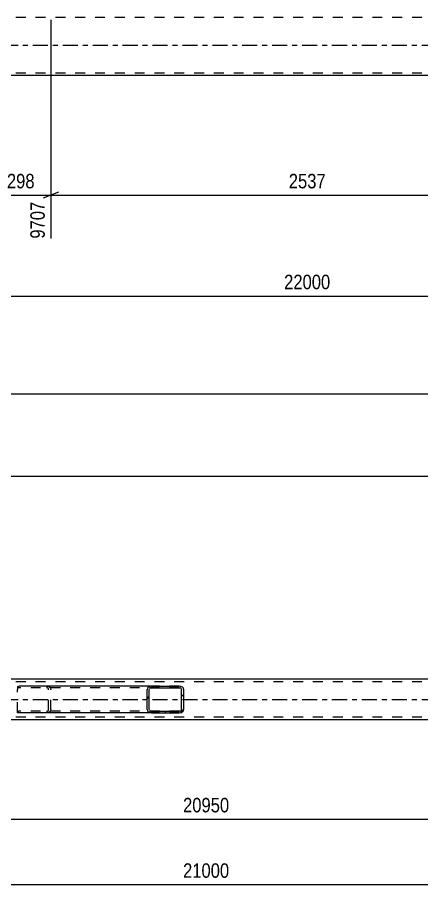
# Model space of a CAD drawing. Header units: millimetres. Extents: x -167 to 1022, y -666 to 175.
# Drawn here: x 341.6 to 421.6, y -293.9 to -122.1 of the extents above; entities that cross this region are included whole.
import ezdxf

# ---------------------------------------------------------------- set-up
doc = ezdxf.new("R2010")
doc.units = ezdxf.units.MM
doc.linetypes.add('DXK_LINE_DOT2', pattern=[3.9198, 1.9599, -1.9599])
doc.linetypes.add('DXK_LINE_DOT3', pattern=[5.9187, 2.979, -0.9799, 0.9799, -0.9799])
doc.styles.add('Arial Narrow', font='ARIALN.TTF', dxfattribs={"height": 0.2})

# ---------------------------------------------------------------- blocks, each defined once
blk = doc.blocks.new('Part-389677493-1498 - 1175')
at = {"color": 7, "linetype": 'DXK_LINE_DOT2'}
for p, q in [((798, -122.08), (-40, -122.08)), ((798, -133.12), (-40, -133.12))]:
    blk.add_line(p, q, dxfattribs=at)
at = {"color": 7, "linetype": 'DXK_LINE_DOT3'}
blk.add_line((-40, -127.6), (798, -127.6), dxfattribs=at)
at = {"color": 2, "linetype": 'Continuous'}
blk.add_line((793.2, -133.6), (235.15, -133.6), dxfattribs=at)
blk = doc.blocks.new('Part-389677493-41466 - 41460')
at = {"linetype": 'Continuous'}
h = blk.add_hatch(dxfattribs=at)
h.set_pattern_fill('', scale=0.7, style=0, pattern_type=0)
h.set_pattern_definition([(45, (374.019, -259.805), (-1.57154, 1.57154), [])])
h.paths.add_polyline_path([(373.68, -259.85), (374.02, -259.8), (374.3, -259.67), (374.49, -259.46), (374.56, -259.21), (374.56, -255.21), (374.49, -254.97), (374.3, -254.76), (374.02, -254.62), (373.68, -254.57), (368.19, -254.57), (367.86, -254.62), (367.57, -254.76), (367.38, -254.97), (367.31, -255.21), (367.31, -259.21), (367.38, -259.46), (367.57, -259.67), (367.86, -259.8), (368.19, -259.85)])
h.paths.add_polyline_path([(368.02, -259.51), (367.88, -259.44), (367.79, -259.34), (367.75, -259.21), (367.75, -255.21), (367.79, -255.09), (367.88, -254.99), (368.02, -254.92), (368.19, -254.89), (373.68, -254.89), (373.85, -254.92), (373.99, -254.99), (374.09, -255.09), (374.12, -255.21), (374.12, -259.21), (374.09, -259.34), (373.99, -259.44), (373.85, -259.51), (373.68, -259.53), (368.19, -259.53)])
at = {"color": 2, "linetype": 'Continuous'}
for p, q in [((341.64, -254.61), (341.9, -254.57)), ((341.64, -254.61), (341.64, -255.21)), ((368.19, -254.57), (341.9, -254.57)), ((367.38, -254.97), (367.31, -255.21)), ((367.31, -259.21), (367.31, -255.21)), ((367.75, -255.21), (367.79, -255.09)), ((367.75, -259.21), (367.75, -255.21)), ((368.19, -254.57), (367.86, -254.62)), ((368.02, -254.92), (368.19, -254.89)), ((368.19, -254.57), (373.68, -254.57)), ((368.19, -254.89), (373.68, -254.89)), ((374.02, -254.62), (373.68, -254.57)), ((373.68, -254.89), (373.85, -254.92)), ((374.09, -255.09), (374.12, -255.21)), ((374.12, -259.21), (374.12, -255.21)), ((374.56, -255.21), (374.49, -254.97)), ((374.56, -259.21), (374.56, -255.21)), ((341.64, -259.8), (341.64, -259.21)), ((367.31, -259.21), (367.38, -259.46)), ((367.79, -259.34), (367.75, -259.21)), ((374.12, -259.21), (374.09, -259.34)), ((374.49, -259.46), (374.56, -259.21)), ((341.64, -259.82), (341.64, -259.8)), ((341.9, -259.85), (341.64, -259.82)), ((368.19, -259.85), (341.9, -259.85)), ((367.86, -259.8), (368.19, -259.85)), ((368.19, -259.53), (368.02, -259.51)), ((368.19, -259.53), (373.68, -259.53)), ((368.19, -259.85), (373.68, -259.85)), ((373.85, -259.51), (373.68, -259.53)), ((373.68, -259.85), (374.02, -259.8))]:
    blk.add_line(p, q, dxfattribs=at)
at = {"color": 7, "linetype": 'DXK_LINE_DOT2'}
for p, q in [((341.64, -254.61), (341.64, -254.96)), ((341.73, -254.92), (341.64, -254.96)), ((341.64, -259.67), (341.64, -255.21)), ((341.9, -254.89), (341.73, -254.92)), ((373.68, -254.89), (341.9, -254.89)), ((347.39, -254.57), (347.73, -254.62)), ((347.56, -254.92), (347.39, -254.89)), ((347.83, -255.21), (347.8, -255.09)), ((347.83, -259.21), (347.83, -255.21)), ((348.2, -254.97), (348.27, -255.21)), ((348.27, -259.21), (348.27, -255.21)), ((373.68, -254.57), (368.19, -254.57)), ((347.8, -259.34), (347.83, -259.21)), ((348.27, -259.21), (348.2, -259.46)), ((341.64, -259.47), (341.73, -259.51)), ((341.73, -259.51), (341.9, -259.53)), ((373.68, -259.53), (341.9, -259.53)), ((347.39, -259.53), (347.56, -259.51)), ((347.73, -259.8), (347.39, -259.85)), ((373.68, -259.85), (368.19, -259.85))]:
    blk.add_line(p, q, dxfattribs=at)
for centre, radius, start, end in [((347.46, -255.31), 0.401, 32.4105, 75.4453), ((347.52, -255.4), 0.802, 32.4105, 75.4453), ((347.46, -259.12), 0.401, 284.5547, 327.5895), ((347.52, -259.03), 0.802, 284.5547, 327.5895)]:
    blk.add_arc(centre, radius, start, end, dxfattribs=at)
at = {"color": 2, "linetype": 'Continuous'}
for centre, radius, start, end in [((368.06, -255.4), 0.802, 104.5547, 147.5895), ((368.12, -255.31), 0.401, 104.5547, 147.5895), ((373.75, -255.31), 0.401, 32.4105, 75.4453), ((373.82, -255.4), 0.802, 32.4105, 75.4453), ((368.12, -259.12), 0.401, 212.4105, 255.4453), ((373.75, -259.12), 0.401, 284.5547, 327.5895), ((368.06, -259.03), 0.802, 212.4105, 255.4453), ((373.82, -259.03), 0.802, 284.5547, 327.5895)]:
    blk.add_arc(centre, radius, start, end, dxfattribs=at)
blk = doc.blocks.new('Part-389677493-41572 - 41460')
at = {"color": 7, "linetype": 'DXK_LINE_DOT2'}
for p, q in [((798, -253.69), (-40, -253.69)), ((798, -260.73), (-40, -260.73))]:
    blk.add_line(p, q, dxfattribs=at)
at = {"color": 2, "linetype": 'Continuous'}
for p, q in [((793.2, -253.21), (-35.2, -253.21)), ((457, -261.21), (221, -261.21))]:
    blk.add_line(p, q, dxfattribs=at)
at = {"color": 7, "linetype": 'DXK_LINE_DOT3'}
blk.add_line((-40, -257.21), (798, -257.21), dxfattribs=at)
blk = doc.blocks.new('StraightDimension-389677493-35662 - 1175')
at = {"color": 7, "linetype": 'Continuous'}
for p, q in [((348.27, -122.6), (348.27, -165.91)), ((449.73, -122.6), (449.73, -167.74)), ((349.77, -156.7), (346.77, -157.9)), ((348.27, -157.3), (449.73, -157.3)), ((448.23, -157.9), (451.23, -156.7))]:
    blk.add_line(p, q, dxfattribs=at)
at = {"color": 0}
blk.add_wipeout([(403.26, -156.55), (403.26, -152.35), (394.75, -152.35), (394.75, -156.55)], dxfattribs=at)
at = {"color": 0, "linetype": 'Continuous'}
blk.add_wipeout([(449.13, -158), (444.93, -158), (444.93, -168.34), (449.13, -168.34)], dxfattribs=at)
at = {"color": 3, "style": 'Arial Narrow'}
blk.add_text('2537', height=2.863, dxfattribs=at).set_placement((395.35, -155.95))
at = {"color": 3, "linetype": 'Continuous', "style": 'Arial Narrow'}
blk.add_text('12243', height=2.863, rotation=90.0002, dxfattribs=at).set_placement((448.53, -167.74))
blk = doc.blocks.new('StraightDimension-389677493-35663 - 1175')
at = {"color": 7, "linetype": 'Continuous'}
for p, q in [((336.36, -122.6), (336.36, -165.91)), ((348.27, -122.6), (348.27, -165.91)), ((334.86, -157.9), (337.86, -156.7)), ((336.36, -157.3), (348.27, -157.3)), ((349.77, -156.7), (346.77, -157.9))]:
    blk.add_line(p, q, dxfattribs=at)
at = {"color": 0}
blk.add_wipeout([(345.66, -156.55), (345.66, -152.35), (338.97, -152.35), (338.97, -156.55)], dxfattribs=at)
at = {"color": 0, "linetype": 'Continuous'}
blk.add_wipeout([(347.67, -158), (343.47, -158), (343.47, -166.51), (347.67, -166.51)], dxfattribs=at)
at = {"color": 3, "style": 'Arial Narrow'}
blk.add_text('298', height=2.863, dxfattribs=at).set_placement((339.57, -155.95))
at = {"color": 3, "linetype": 'Continuous', "style": 'Arial Narrow'}
blk.add_text('9707', height=2.863, rotation=90.0002, dxfattribs=at).set_placement((347.07, -165.91))
blk = doc.blocks.new('StraightDimension-389677493-35931 - 1175')
at = {"color": 7, "linetype": 'Continuous'}
blk.add_line((-41, -177.28), (839, -177.28), dxfattribs=at)
at = {"color": 0}
blk.add_wipeout([(404.17, -176.53), (404.17, -172.33), (393.83, -172.33), (393.83, -176.53)], dxfattribs=at)
at = {"color": 3, "style": 'Arial Narrow'}
blk.add_text('22000', height=2.863, dxfattribs=at).set_placement((394.43, -175.93))
blk = doc.blocks.new('StraightDimension-389677493-43880 - 41460')
at = {"color": 7, "linetype": 'Continuous'}
blk.add_line((211.75, -196.67), (798, -196.67), dxfattribs=at)
blk = doc.blocks.new('StraightDimension-389677493-44092 - 41460')
at = {"color": 7, "linetype": 'Continuous'}
blk.add_line((-40, -280.91), (798, -280.91), dxfattribs=at)
at = {"color": 0}
blk.add_wipeout([(384.17, -280.16), (384.17, -275.96), (373.83, -275.96), (373.83, -280.16)], dxfattribs=at)
at = {"color": 3, "style": 'Arial Narrow'}
blk.add_text('20950', height=2.863, dxfattribs=at).set_placement((374.43, -279.56))
blk = doc.blocks.new('StraightDimension-389677493-44413 - 41460')
at = {"color": 7, "linetype": 'Continuous'}
blk.add_line((-41, -293.88), (799, -293.88), dxfattribs=at)
at = {"color": 0}
blk.add_wipeout([(384.17, -293.13), (384.17, -288.93), (373.83, -288.93), (373.83, -293.13)], dxfattribs=at)
at = {"color": 3, "style": 'Arial Narrow'}
blk.add_text('21000', height=2.863, dxfattribs=at).set_placement((374.43, -292.53))
blk = doc.blocks.new('StraightDimension-389677493-55194 - 41460')
at = {"color": 7, "linetype": 'Continuous'}
blk.add_line((216.36, -213), (456, -213), dxfattribs=at)

msp = doc.modelspace()

# ---------------------------------------------------------------- block references
for name in ['Part-389677493-1498 - 1175', 'StraightDimension-389677493-43880 - 41460', 'Part-389677493-41572 - 41460', 'Part-389677493-41466 - 41460', 'StraightDimension-389677493-44092 - 41460']:
    msp.add_blockref(name, (0, 0))

# ---------------------------------------------------------------- next in the draw order: block references
for name in ['StraightDimension-389677493-35662 - 1175', 'StraightDimension-389677493-55194 - 41460', 'StraightDimension-389677493-44413 - 41460']:
    msp.add_blockref(name, (0, 0))

# ---------------------------------------------------------------- next in the draw order: block references
msp.add_blockref('StraightDimension-389677493-35663 - 1175', (0, 0))

# ---------------------------------------------------------------- next in the draw order: block references
msp.add_blockref('StraightDimension-389677493-35931 - 1175', (0, 0))

doc.saveas('drawing.dxf')
